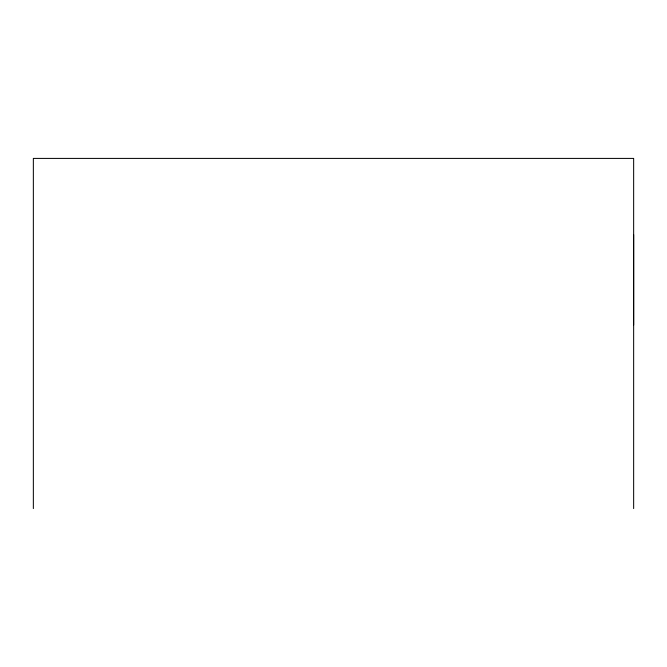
<?xml version="1.0" encoding="UTF-8"?>
<svg xmlns="http://www.w3.org/2000/svg" width="667" height="667" viewBox="0 0 667 667"><rect width="100%" height="100%" fill="white"/><g stroke="black" fill="none" stroke-linecap="round" stroke-linejoin="round"><path stroke-width="1" d="M633.65 325.071L633.65 234.676M633.65 508.587L633.65 158.412L33.35 158.412L33.35 508.587"/></g></svg>
